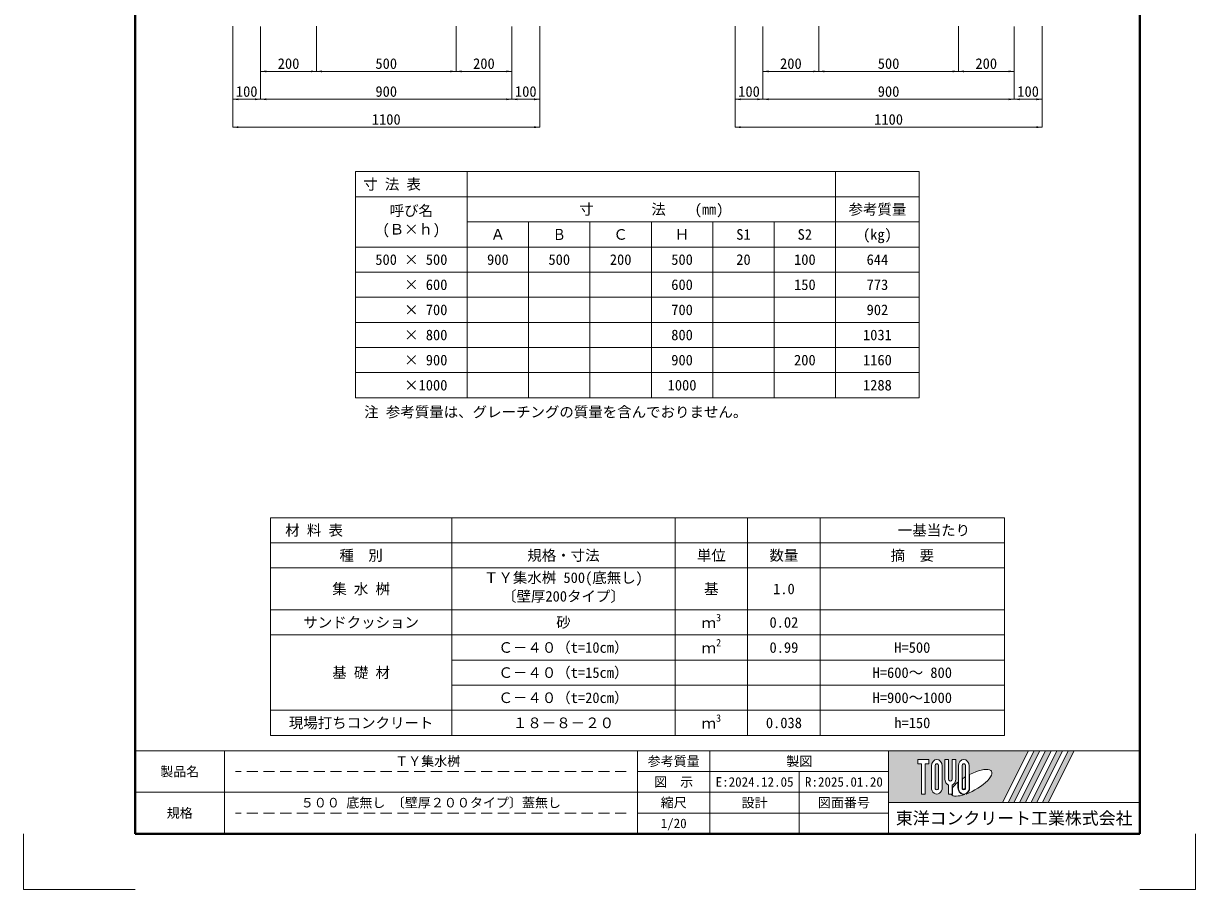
# Model space of a CAD drawing. Units: millimetres at full size. Extents: x 77366 to 106166, y -28085 to 6898.
# Drawn here: x 101966 to 106166, y -325 to 2778 of the extents above; entities that cross this region are included whole.
import ezdxf
from ezdxf.enums import TextEntityAlignment as Align

# ---------------------------------------------------------------- set-up
doc = ezdxf.new("R2010")
doc.units = ezdxf.units.MM
doc.header["$LTSCALE"] = 50
doc.linetypes.add('USER2', pattern=[1.2, 0.8, -0.4])
for name, color, linetype, lineweight in [('Defpoints_2', 8, 'Continuous', 0), ('図枠', 7, 'Continuous', 5), ('寸法・材料表', 7, 'Continuous', 13), ('寸法線', 7, 'Continuous', 13), ('補助線', 8, 'Continuous', 13)]:
    doc.layers.add(name, color=color, linetype=linetype, lineweight=lineweight)
doc.styles.add('ＭＳ ゴシック', font='')
doc.styles.add('ＭＳ Ｐゴシック', font='')
doc.styles.get('ＭＳ ゴシック').set_extended_font_data('MS Gothic')
doc.styles.get('ＭＳ Ｐゴシック').set_extended_font_data('MS PGothic')

# ---------------------------------------------------------------- blocks, each defined once
blk = doc.blocks.new('filled_arrow')
at = {"color": 0, "linetype": 'Continuous', "lineweight": -2}
blk.add_solid([(7.5, 1.25), (0, 0), (7.5, -1.25)], dxfattribs=at)

msp = doc.modelspace()

# ---------------------------------------------------------------- hatches: boundary and pattern name
at = {"layer": '図枠'}
h = msp.add_hatch(color=256, dxfattribs=at)
h.paths.add_polyline_path([(105065.8, 171.64), (105065.8, -13.98), (105474.17, -13.98), (105566.98, 171.64)])
edge = h.paths.add_edge_path(flags=16)
edge.add_ellipse((105362.3, 57.38), major_axis=(72.73, 40.71), ratio=0.3471473, start_angle=-144.31122, end_angle=72.1899, ccw=False)
edge.add_ellipse((105335.37, 39.8), major_axis=(0, 24.75), ratio=0.8463542, start_angle=-160.70346, end_angle=-90)
edge.add_line((105356.32, 39.8), (105356.32, 86.98))
edge = h.paths.add_edge_path(flags=16)
edge.add_ellipse((105335.37, 117.86), major_axis=(0, 22.85), ratio=0.8463541, start_angle=-90, end_angle=90, ccw=False)
edge.add_line((105354.7, 117.86), (105354.7, 39.8))
edge.add_ellipse((105335.37, 39.8), major_axis=(0, 22.85), ratio=0.8463541, start_angle=90, end_angle=-90, ccw=False)
edge.add_line((105316.03, 39.8), (105316.03, 117.86))
edge = h.paths.add_edge_path(flags=16)
edge.add_line((105341.81, 117.86), (105341.81, 39.8))
edge.add_ellipse((105335.37, 39.8), major_axis=(0, 7.62), ratio=0.8463541, start_angle=90, end_angle=-90, ccw=False)
edge.add_line((105328.92, 39.8), (105328.92, 117.86))
edge.add_ellipse((105335.37, 117.86), major_axis=(0, 7.62), ratio=0.8463541, start_angle=-90, end_angle=90, ccw=False)
edge = h.paths.add_edge_path(flags=16)
edge.add_line((105340.2, 77.96), (105340.2, 39.8))
edge.add_ellipse((105335.37, 39.8), major_axis=(0, 5.71), ratio=0.8463542, start_angle=90, end_angle=-90, ccw=False)
edge.add_line((105330.53, 39.8), (105330.53, 71.72))
edge.add_ellipse((105362.3, 57.38), major_axis=(72.73, 40.71), ratio=0.3471473, start_angle=107.79174, end_angle=126.47132, ccw=False)
edge = h.paths.add_edge_path(flags=16)
edge.add_line((105306.36, 140.71), (105306.36, 70.74))
edge.add_ellipse((105287.03, 70.74), major_axis=(0, 22.85), ratio=0.8463541, start_angle=-163.34117, end_angle=-90, ccw=False)
edge.add_line((105293.47, 49.2), (105293.47, 16.96))
edge.add_line((105293.47, 16.96), (105280.58, 16.96))
edge.add_line((105280.58, 16.96), (105280.58, 49.2))
edge.add_ellipse((105287.03, 70.74), major_axis=(0, 22.85), ratio=0.8463541, start_angle=90, end_angle=163.34117, ccw=False)
edge.add_line((105267.69, 70.74), (105267.69, 140.71))
edge.add_line((105267.69, 140.71), (105280.58, 140.71))
edge.add_line((105280.58, 140.71), (105280.58, 70.74))
edge.add_ellipse((105287.03, 70.74), major_axis=(0, 7.62), ratio=0.8463541, start_angle=90, end_angle=-90)
edge.add_line((105293.47, 70.74), (105293.47, 140.71))
edge.add_line((105293.47, 140.71), (105306.36, 140.71))
edge = h.paths.add_edge_path(flags=16)
edge.add_line((105314.42, 59.51), (105314.42, 39.8))
edge.add_ellipse((105335.37, 39.8), major_axis=(0, 24.75), ratio=0.8463542, start_angle=90, end_angle=-171.54427)
edge.add_ellipse((105362.3, 57.38), major_axis=(72.73, 40.71), ratio=0.3471473, start_angle=-178.64954, end_angle=-148.29244, ccw=False)
edge.add_line((105290.7, 15.05), (105295.09, 15.05))
edge.add_line((105295.09, 15.05), (105295.09, 39.19))
edge.add_ellipse((105362.3, 57.38), major_axis=(72.73, 40.71), ratio=0.3471473, start_angle=148.21912, end_angle=165.90812, ccw=False)
edge = h.paths.add_edge_path(flags=16)
edge.add_ellipse((105238.69, 117.86), major_axis=(0, 22.85), ratio=0.8463541, start_angle=-90, end_angle=90, ccw=False)
edge.add_line((105258.02, 117.86), (105258.02, 39.8))
edge.add_ellipse((105238.69, 39.8), major_axis=(0, 22.85), ratio=0.8463541, start_angle=90, end_angle=-90, ccw=False)
edge.add_line((105219.35, 39.8), (105219.35, 117.86))
edge = h.paths.add_edge_path(flags=16)
edge.add_line((105245.13, 117.86), (105245.13, 39.8))
edge.add_ellipse((105238.69, 39.8), major_axis=(0, 7.62), ratio=0.8463541, start_angle=90, end_angle=-90, ccw=False)
edge.add_line((105232.24, 39.8), (105232.24, 117.86))
edge.add_ellipse((105238.69, 117.86), major_axis=(0, 7.62), ratio=0.8463541, start_angle=-90, end_angle=90, ccw=False)
h.paths.add_polyline_path([(105209.68, 140.71), (105209.68, 125.48), (105196.79, 125.48), (105196.79, 16.96), (105183.9, 16.96), (105183.9, 125.48), (105171.01, 125.48), (105171.01, 140.71)], flags=16)
for points in [[(105494.59, -13.98), (105515.01, -13.98), (105607.82, 171.64), (105587.4, 171.64)], [(105648.66, 171.64), (105628.24, 171.64), (105535.43, -13.98), (105555.85, -13.98)], [(105689.5, 171.64), (105669.08, 171.64), (105576.27, -13.98), (105596.68, -13.98)], [(105730.33, 171.64), (105709.92, 171.64), (105617.1, -13.98), (105637.52, -13.98)]]:
    msp.add_hatch(color=256, dxfattribs=at).paths.add_polyline_path(points)

# ---------------------------------------------------------------- linework, layer by layer
at = {"layer": 'Defpoints_2'}
for p, q in [((103155.8, 2246.98), (105175.8, 2246.98)), ((103155.8, 2246.98), (103155.8, 2156.98)), ((103555.8, 2246.98), (103555.8, 2156.98)), ((104875.8, 2246.98), (104875.8, 2156.98)), ((105175.8, 2246.98), (105175.8, 2156.98)), ((104875.8, 2066.98), (105175.8, 2066.98)), ((103555.8, 1886.98), (104215.8, 1886.98)), ((104435.8, 1886.98), (104655.8, 1886.98)), ((103555.8, 1796.98), (104215.8, 1796.98)), ((104435.8, 1796.98), (104875.8, 1796.98)), ((103555.8, 1706.98), (104215.8, 1706.98)), ((104435.8, 1706.98), (104875.8, 1706.98)), ((103555.8, 1616.98), (104215.8, 1616.98)), ((104435.8, 1616.98), (104655.8, 1616.98)), ((103555.8, 1526.98), (104215.8, 1526.98)), ((104435.8, 1526.98), (104875.8, 1526.98)), ((102850.8, 1006.98), (105480.8, 1006.98)), ((102850.8, 1006.98), (102850.8, 916.98)), ((103500.8, 1006.98), (103500.8, 916.98)), ((104300.8, 1006.98), (104300.8, 916.98)), ((104560.8, 1006.98), (104560.8, 916.98)), ((104820.8, 1006.98), (104820.8, 916.98)), ((105480.8, 1006.98), (105480.8, 916.98)), ((104300.8, 496.98), (104820.8, 496.98)), ((104300.8, 406.98), (104820.8, 406.98))]:
    msp.add_line(p, q, dxfattribs=at)
at = {"layer": 'Defpoints_2', "color": 7, "lineweight": 13}
for p, q in [((101965.8, -125.36), (101965.8, -325.36)), ((106165.8, -125.36), (106165.8, -325.36)), ((102365.8, -325.36), (101965.8, -325.36)), ((105965.8, -325.36), (106165.8, -325.36))]:
    msp.add_line(p, q, dxfattribs=at)
at = {"layer": '図枠', "lineweight": 40}
for p, q in [((102365.8, 5414.64), (102365.8, -125.36)), ((105965.8, 5414.64), (105965.8, -125.36)), ((102365.8, -125.36), (105965.8, -125.36))]:
    msp.add_line(p, q, dxfattribs=at)
at = {"layer": '図枠', "lineweight": 13}
for p, q in [((105965.8, 171.64), (102365.8, 171.64)), ((102685.8, -125.36), (102685.8, 171.64)), ((104165.8, -125.36), (104165.8, 171.64)), ((104425.8, -125.36), (104425.8, 171.64)), ((105065.8, -125.36), (105065.8, 171.64)), ((105065.8, 97.39), (104165.8, 97.39)), ((104745.8, -125.36), (104745.8, 97.39)), ((105065.8, 23.14), (102365.8, 23.14)), ((105065.8, -51.11), (104165.8, -51.11))]:
    msp.add_line(p, q, dxfattribs=at)
at = {"layer": '図枠'}
for p, q in [((105065.8, 171.64), (105566.98, 171.64)), ((105566.98, 171.64), (105474.17, -13.98)), ((105587.4, 171.64), (105494.59, -13.98)), ((105607.82, 171.64), (105515.01, -13.98)), ((105628.24, 171.64), (105535.43, -13.98)), ((105648.66, 171.64), (105555.85, -13.98)), ((105669.08, 171.64), (105576.27, -13.98)), ((105587.4, 171.64), (105607.82, 171.64)), ((105689.5, 171.64), (105596.68, -13.98)), ((105709.92, 171.64), (105617.1, -13.98)), ((105628.24, 171.64), (105648.66, 171.64)), ((105730.33, 171.64), (105637.52, -13.98)), ((105669.08, 171.64), (105689.5, 171.64)), ((105709.92, 171.64), (105730.33, 171.64)), ((105171.01, 140.71), (105171.01, 125.48)), ((105171.01, 140.71), (105209.68, 140.71)), ((105209.68, 140.71), (105209.68, 125.48)), ((105267.69, 140.71), (105280.58, 140.71)), ((105267.69, 70.74), (105267.69, 140.71)), ((105280.58, 140.71), (105280.58, 70.74)), ((105293.47, 140.71), (105306.36, 140.71)), ((105293.47, 70.74), (105293.47, 140.71)), ((105306.36, 140.71), (105306.36, 70.74)), ((105183.9, 125.48), (105171.01, 125.48)), ((105183.9, 125.48), (105183.9, 16.96)), ((105196.79, 125.48), (105196.79, 16.96)), ((105209.68, 125.48), (105196.79, 125.48)), ((105219.35, 117.86), (105219.35, 39.8)), ((105232.24, 39.8), (105232.24, 117.86)), ((105245.13, 117.86), (105245.13, 39.8)), ((105258.02, 39.8), (105258.02, 117.86)), ((105316.03, 117.86), (105316.03, 39.8)), ((105328.92, 39.8), (105328.92, 117.86)), ((105341.81, 117.86), (105341.81, 39.8)), ((105354.7, 39.8), (105354.7, 117.86)), ((105356.32, 39.8), (105356.32, 86.98)), ((105280.58, 49.2), (105280.58, 16.96)), ((105293.47, 49.2), (105293.47, 16.96)), ((105314.42, 59.51), (105314.42, 39.8)), ((105330.53, 39.8), (105330.53, 71.72)), ((105340.2, 77.96), (105340.2, 39.8)), ((105196.79, 16.96), (105183.9, 16.96)), ((105293.47, 16.96), (105280.58, 16.96)), ((105290.7, 15.05), (105295.09, 15.05)), ((105295.09, 39.19), (105295.09, 15.05)), ((105065.8, -13.98), (105474.17, -13.98)), ((105494.59, -13.98), (105515.01, -13.98)), ((105535.43, -13.98), (105555.85, -13.98)), ((105576.27, -13.98), (105596.68, -13.98)), ((105617.1, -13.98), (105637.52, -13.98))]:
    msp.add_line(p, q, dxfattribs=at)
at = {"layer": '図枠', "linetype": 'USER2', "lineweight": 9}
for p, q in [((104125.8, 97.39), (102725.8, 97.39)), ((104125.8, -51.11), (102725.8, -51.11))]:
    msp.add_line(p, q, dxfattribs=at)
at = {"layer": '図枠'}
for centre, major_axis, ratio, start_param, end_param in [((105238.69, 117.86), (0, 22.85), 0.846354, 4.712389, 7.8539816), ((105335.37, 117.86), (0, 22.85), 0.846354, 4.712389, 7.8539816), ((105238.69, 117.86), (0, 7.62), 0.846354, 4.712389, 7.8539816), ((105335.37, 117.86), (0, 7.62), 0.846354, 4.712389, 7.8539816), ((105362.3, 57.38), (72.73, 40.71), 0.347147, 4.2621853, 7.7429163), ((105287.03, 70.74), (0, 22.85), 0.846354, 1.5707963, 2.8017557), ((105287.03, 70.74), (0, 7.62), 0.846354, 1.5707963, 4.712389), ((105287.03, 70.74), (0, 22.85), 0.846354, 3.4814296, 4.712389), ((105362.3, 57.38), (72.73, 40.71), 0.347147, 2.0815197, 2.5155126), ((105362.3, 57.38), (72.73, 40.71), 0.347147, 1.6817405, 1.8219833), ((105238.69, 39.8), (0, 22.85), 0.846354, 1.5707963, 4.712389), ((105238.69, 39.8), (0, 7.62), 0.846354, 1.5707963, 4.712389), ((105362.3, 57.38), (72.73, 40.71), 0.347147, 3.2093975, 4.2004451), ((105335.37, 39.8), (0, 24.75), 0.846354, 1.5707963, 3.3154679), ((105335.37, 39.8), (0, 22.85), 0.846354, 1.5707963, 4.712389), ((105335.37, 39.8), (0, 7.62), 0.846354, 1.5707963, 4.712389), ((105335.37, 39.8), (0, 5.71), 0.846354, 1.5707963, 4.712389), ((105335.37, 39.8), (0, 24.75), 0.846354, 3.5338438, 4.712389)]:
    msp.add_ellipse(centre, major_axis=major_axis, ratio=ratio, start_param=start_param, end_param=end_param, dxfattribs=at)
at = {"layer": '寸法・材料表'}
for p, q in [((103155.8, 2156.98), (105175.8, 2156.98)), ((103155.8, 2156.98), (103155.8, 1436.98)), ((103555.8, 2156.98), (103555.8, 1436.98)), ((104875.8, 2156.98), (104875.8, 1436.98)), ((105175.8, 2156.98), (105175.8, 1436.98)), ((103555.8, 2066.98), (104875.8, 2066.98)), ((103775.8, 2066.98), (103775.8, 1436.98)), ((103995.8, 2066.98), (103995.8, 1436.98)), ((104215.8, 2066.98), (104215.8, 1436.98)), ((104435.8, 2066.98), (104435.8, 1436.98)), ((104655.8, 2066.98), (104655.8, 1436.98)), ((103155.8, 1976.98), (105175.8, 1976.98)), ((103155.8, 1886.98), (103555.8, 1886.98)), ((104215.8, 1886.98), (104435.8, 1886.98)), ((104655.8, 1886.98), (105175.8, 1886.98)), ((103155.8, 1796.98), (103555.8, 1796.98)), ((104215.8, 1796.98), (104435.8, 1796.98)), ((104875.8, 1796.98), (105175.8, 1796.98)), ((103155.8, 1706.98), (103555.8, 1706.98)), ((104215.8, 1706.98), (104435.8, 1706.98)), ((104875.8, 1706.98), (105175.8, 1706.98)), ((103155.8, 1616.98), (103555.8, 1616.98)), ((104215.8, 1616.98), (104435.8, 1616.98)), ((104655.8, 1616.98), (105175.8, 1616.98)), ((103155.8, 1526.98), (103555.8, 1526.98)), ((104215.8, 1526.98), (104435.8, 1526.98)), ((104875.8, 1526.98), (105175.8, 1526.98)), ((103155.8, 1436.98), (105175.8, 1436.98)), ((102850.8, 916.98), (105480.8, 916.98)), ((102850.8, 916.98), (102850.8, 226.98)), ((103500.8, 916.98), (103500.8, 226.98)), ((104300.8, 916.98), (104300.8, 226.98)), ((104560.8, 916.98), (104560.8, 226.98)), ((104820.8, 916.98), (104820.8, 226.98)), ((105480.8, 916.98), (105480.8, 226.98)), ((102850.8, 826.98), (105480.8, 826.98)), ((102850.8, 676.98), (105480.8, 676.98)), ((102850.8, 586.98), (105480.8, 586.98)), ((103500.8, 496.98), (104300.8, 496.98)), ((104820.8, 496.98), (105480.8, 496.98)), ((103500.8, 406.98), (104300.8, 406.98)), ((104820.8, 406.98), (105480.8, 406.98)), ((102850.8, 316.98), (105480.8, 316.98)), ((102850.8, 226.98), (105480.8, 226.98))]:
    msp.add_line(p, q, dxfattribs=at)
at = {"layer": '寸法線'}
for p, q in [((102715.8, 2768.06), (102715.8, 2506.27)), ((102715.8, 2768.06), (102715.8, 2406.27)), ((102815.8, 2767.17), (102815.8, 2606.27)), ((102815.8, 2767.17), (102815.8, 2506.27)), ((102815.8, 2767.17), (102815.8, 2506.27)), ((103015.8, 2768.06), (103015.8, 2606.27)), ((103015.8, 2768.06), (103015.8, 2606.27)), ((103515.8, 2768.06), (103515.8, 2606.27)), ((103515.8, 2768.06), (103515.8, 2606.27)), ((103715.8, 2767.17), (103715.8, 2606.27)), ((103715.8, 2767.17), (103715.8, 2506.27)), ((103715.8, 2767.17), (103715.8, 2506.27)), ((103815.8, 2768.06), (103815.8, 2506.27)), ((103815.8, 2768.06), (103815.8, 2406.27)), ((104515.8, 2768.06), (104515.8, 2506.27)), ((104515.8, 2768.06), (104515.8, 2406.27)), ((104615.8, 2767.17), (104615.8, 2606.27)), ((104615.8, 2767.17), (104615.8, 2506.27)), ((104615.8, 2767.17), (104615.8, 2506.27)), ((104815.8, 2768.06), (104815.8, 2606.27)), ((104815.8, 2768.06), (104815.8, 2606.27)), ((105315.8, 2768.06), (105315.8, 2606.27)), ((105315.8, 2768.06), (105315.8, 2606.27)), ((105515.8, 2767.17), (105515.8, 2606.27)), ((105515.8, 2767.17), (105515.8, 2506.27)), ((105515.8, 2767.17), (105515.8, 2506.27)), ((105615.8, 2768.06), (105615.8, 2506.27)), ((105615.8, 2768.06), (105615.8, 2406.27)), ((102815.8, 2606.27), (103015.8, 2606.27)), ((103015.8, 2606.27), (103515.8, 2606.27)), ((103515.8, 2606.27), (103715.8, 2606.27)), ((104615.8, 2606.27), (104815.8, 2606.27)), ((104815.8, 2606.27), (105315.8, 2606.27)), ((105315.8, 2606.27), (105515.8, 2606.27)), ((102815.8, 2506.27), (102715.8, 2506.27)), ((102815.8, 2506.27), (103715.8, 2506.27)), ((103715.8, 2506.27), (103815.8, 2506.27)), ((104615.8, 2506.27), (104515.8, 2506.27)), ((104615.8, 2506.27), (105515.8, 2506.27)), ((105515.8, 2506.27), (105615.8, 2506.27)), ((102715.8, 2406.27), (103815.8, 2406.27)), ((104515.8, 2406.27), (105615.8, 2406.27))]:
    msp.add_line(p, q, dxfattribs=at)
at = {"layer": '補助線'}
msp.add_line((105065.8, -13.98), (105965.8, -13.98), dxfattribs=at)

# ---------------------------------------------------------------- block references
at = {"layer": '寸法線', "xscale": 2.67, "yscale": 2.67}
for p in [(102815.8, 2606.27), (103015.8, 2606.27), (103515.8, 2606.27), (104615.8, 2606.27), (104815.8, 2606.27), (105315.8, 2606.27), (102715.8, 2506.27), (102815.8, 2506.27), (103715.8, 2506.27), (104515.8, 2506.27), (104615.8, 2506.27), (105515.8, 2506.27), (102715.8, 2406.27), (104515.8, 2406.27)]:
    msp.add_blockref('filled_arrow', p, dxfattribs=at)
at = {"layer": '寸法線', "xscale": 2.67, "yscale": 2.67, "rotation": 180}
for p in [(103015.8, 2606.27), (103515.8, 2606.27), (103715.8, 2606.27), (104815.8, 2606.27), (105315.8, 2606.27), (105515.8, 2606.27), (102815.8, 2506.27), (103715.8, 2506.27), (103815.8, 2506.27), (104615.8, 2506.27), (105515.8, 2506.27), (105615.8, 2506.27), (103815.8, 2406.27), (105615.8, 2406.27)]:
    msp.add_blockref('filled_arrow', p, dxfattribs=at)

# ---------------------------------------------------------------- texts
at = {"layer": '図枠', "style": 'ＭＳ ゴシック'}
msp.add_text('注 参考質量は、グレーチングの質量を含んでおりません。 ', height=37.98, dxfattribs=at).set_placement((103186.87, 1355.4), align=Align.BOTTOM_LEFT)
for s, height, p in [('ＴＹ集水桝 ', 34.18, (103425.8, 134.52)), ('参考質量', 34.18, (104295.8, 134.52)), ('製図', 34.18, (104745.8, 134.52)), ('製品名', 34.18, (102525.8, 97.39)), ('図\u3000示', 34.18, (104295.8, 60.27)), ('E:2024.12.05', 34.18, (104585.8, 60.27)), ('R:2025.01.20', 34.18, (104905.8, 60.27)), ('５００ 底無し 〔壁厚２００タイプ〕蓋無し', 34.18, (103425.8, -13.98)), ('縮尺', 34.18, (104295.8, -13.98)), ('設計', 34.18, (104585.8, -13.98)), ('図面番号', 34.18, (104905.8, -13.98)), ('規格', 34.18, (102525.8, -51.11)), ('東洋コンクリート工業株式会社', 44.43, (105515.8, -69.67)), ('1/20', 34.18, (104295.8, -88.23))]:
    msp.add_text(s, height=height, dxfattribs=at).set_placement(p, align=Align.MIDDLE_CENTER)
at = {"layer": '寸法・材料表', "style": 'ＭＳ ゴシック'}
for s, p in [(' 寸 法 表', (103157.3, 2201.98)), ('\u3000材 料 表', (102852, 961.98))]:
    msp.add_text(s, height=37.98, dxfattribs=at).set_placement(p, align=Align.MIDDLE_LEFT)
for s, p in [('呼び名', (103278.1, 2126.21)), ('(Ｂ×ｈ)', (103252.2, 2059.54)), ('ＴＹ集水桝 500(底無し)', (103615.9, 811.21)), ('〔壁厚200タイプ〕', (103680.65, 744.54))]:
    msp.add_text(s, height=37.98, dxfattribs=at).set_placement(p, align=Align.TOP_LEFT)
for s, p in [('寸        法    (㎜)', (104215.8, 2111.98)), ('参考質量', (105025.8, 2111.98)), ('Ａ', (103665.8, 2021.98)), ('Ｃ', (104105.8, 2021.98)), ('Ｈ', (104325.8, 2021.98)), ('S1', (104545.8, 2021.98)), ('S2', (104765.8, 2021.98)), ('(㎏)', (105025.8, 2021.98)), ('500 × 500', (103355.8, 1931.98)), ('900', (103665.8, 1931.98)), ('500', (103885.8, 1931.98)), ('200', (104105.8, 1931.98)), ('500', (104325.8, 1931.98)), ('20', (104545.8, 1931.98)), ('100', (104765.8, 1931.98)), ('644', (105025.8, 1931.98)), ('    × 600', (103355.8, 1841.98)), ('600', (104325.8, 1841.98)), ('150', (104765.8, 1841.98)), ('773', (105025.8, 1841.98)), ('    × 700', (103355.8, 1751.98)), ('700', (104325.8, 1751.98)), ('902', (105025.8, 1751.98)), ('    × 800', (103355.8, 1661.98)), ('800', (104325.8, 1661.98)), ('1031', (105025.8, 1661.98)), ('    × 900', (103355.8, 1571.98)), ('900', (104325.8, 1571.98)), ('200', (104765.8, 1571.98)), ('1160', (105025.8, 1571.98)), ('    ×1000', (103355.8, 1481.98)), ('1000', (104325.8, 1481.98)), ('1288', (105025.8, 1481.98)), ('\u3000\u3000\u3000一基当たり', (105150.8, 961.98)), ('種\u3000別', (103175.8, 871.98)), ('規格・寸法', (103900.8, 871.98)), ('単位', (104430.8, 871.98)), ('数量', (104690.8, 871.98)), ('摘\u3000要', (105150.8, 871.98)), ('集 水 桝', (103175.8, 751.98)), ('基', (104430.8, 751.98)), ('1.0', (104690.8, 751.98)), ('サンドクッション', (103175.8, 631.98)), ('砂', (103900.8, 631.98)), ('0.02', (104690.8, 631.98)), ('Ｃ－４０（t=10cm）', (103900.8, 541.98)), ('0.99', (104690.8, 541.98)), ('H=500', (105150.8, 541.98)), ('基 礎 材', (103175.8, 451.98)), ('Ｃ－４０（t=15cm）', (103900.8, 451.98)), ('H=600～ 800', (105150.8, 451.98)), ('Ｃ－４０（t=20cm）', (103900.8, 361.98)), ('H=900～1000', (105150.8, 361.98)), ('現場打ちコンクリート', (103175.8, 271.98)), ('１８－８－２０', (103900.8, 271.98)), ('0.038', (104690.8, 271.98)), ('h=150', (105150.8, 271.98))]:
    msp.add_text(s, height=37.98, dxfattribs=at).set_placement(p, align=Align.MIDDLE_CENTER)
at = {"layer": '寸法・材料表', "style": 'ＭＳ Ｐゴシック', "width": 0.85}
msp.add_text('Ｂ', height=39.59, dxfattribs=at).set_placement((103885.8, 2021.98), align=Align.MIDDLE_CENTER)
at = {"layer": '寸法・材料表', "style": 'ＭＳ ゴシック'}
for s, height, p in [('ｍ', 37.98, (104395.83, 599.85)), ('3', 26.58, (104447.63, 627.85)), ('ｍ', 37.98, (104395.83, 509.85)), ('2', 26.58, (104447.63, 537.85)), ('3', 26.58, (104447.63, 267.85)), ('ｍ', 37.98, (104395.83, 239.85))]:
    msp.add_text(s, height=height, dxfattribs=at).set_placement(p, align=Align.BOTTOM_LEFT)
at = {"layer": '寸法線', "style": 'ＭＳ ゴシック'}
for s, p in [('200', (102915.8, 2634.27)), ('500', (103265.8, 2634.27)), ('200', (103615.8, 2634.27)), ('200', (104715.8, 2634.27)), ('500', (105065.8, 2634.27)), ('200', (105415.8, 2634.27)), ('100', (102765.8, 2534.27)), ('900', (103265.8, 2534.27)), ('100', (103765.8, 2534.27)), ('100', (104565.8, 2534.27)), ('900', (105065.8, 2534.27)), ('100', (105565.8, 2534.27)), ('1100', (103265.8, 2434.27)), ('1100', (105065.8, 2434.27))]:
    msp.add_text(s, height=37.98, dxfattribs=at).set_placement(p, align=Align.MIDDLE_CENTER)

doc.saveas('drawing.dxf')
